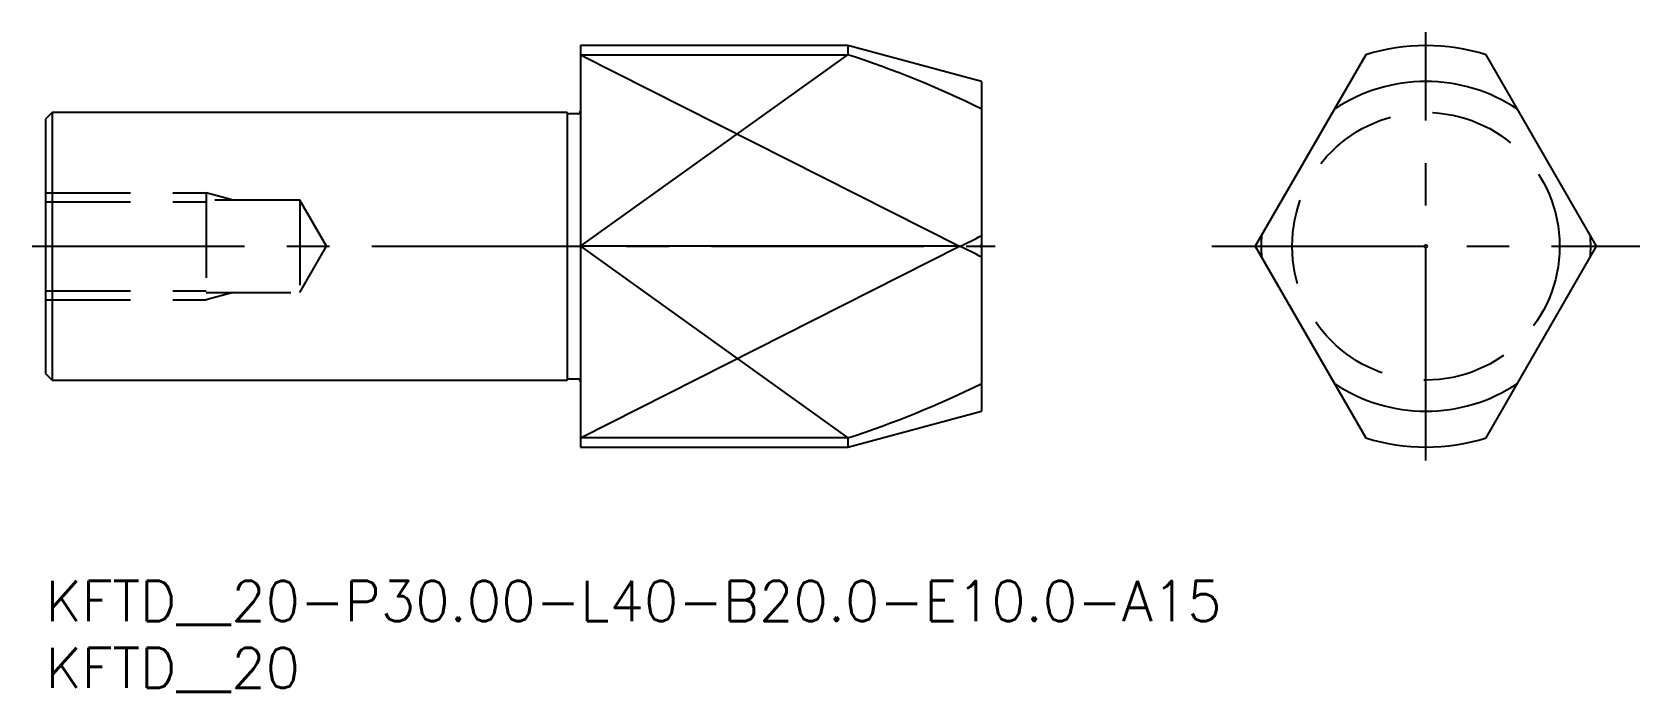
# Model space of a CAD drawing. Extents: x -1 to 119, y -8 to 41.
import ezdxf

# ---------------------------------------------------------------- set-up
doc = ezdxf.new("R2010")
doc.units = 0
doc.header["$LTSCALE"] = 0.5
doc.linetypes.add('CENTER', pattern=[50.8, 31.75, -6.35, 6.35, -6.35])
doc.linetypes.add('DASHED', pattern=[19.05, 12.7, -6.35])
for name, color, linetype in [('MSM_CENTER', 1, 'CENTER'), ('MSM_CONTINUOUS', 7, 'CONTINUOUS'), ('MSM_DASHED', 4, 'DASHED'), ('MSM_NARROW', 5, 'CONTINUOUS'), ('MSM_PART_NUMBER', 7, 'CONTINUOUS')]:
    doc.layers.add(name, color=color, linetype=linetype)
doc.styles.get("Standard").update_dxf_attribs({"font": 'txt.shx', "height": 1, "bigfont": 'bigfont.shx'})

# ---------------------------------------------------------------- blocks, each defined once
blk = doc.blocks.new('*U22')
at = {"layer": 'MSM_PART_NUMBER'}
blk.add_text('KFTD__20-P30.00-L40-B20.0-E10.0-A15', height=3, dxfattribs=at).set_placement((0, -3))
blk = doc.blocks.new('*U23')
at = {"layer": 'MSM_PART_NUMBER'}
blk.add_text('KFTD__20', height=3, dxfattribs=at).set_placement((0, -8))

msp = doc.modelspace()

# ---------------------------------------------------------------- linework, layer by layer
at = {"layer": 'MSM_CENTER'}
for p, q in [((103.22, 9), (103.22, 41)), ((-1, 25), (71, 25)), ((87.22, 25), (119.22, 25))]:
    msp.add_line(p, q, dxfattribs=at)
at = {"layer": 'MSM_CONTINUOUS'}
for p, q in [((40, 40), (40, 10)), ((60, 40), (40, 40)), ((60, 40), (60, 39.31)), ((70, 37.32), (60, 40)), ((40, 39.31), (60, 39.31)), ((98.72, 39.31), (90.45, 25)), ((115.98, 25), (107.72, 39.31)), ((70, 37.32), (70, 12.68)), ((0.5, 35), (0, 34.5)), ((0.5, 35), (0.5, 15)), ((39, 35), (0.5, 35)), ((39, 35), (39, 15)), ((39.8, 34.9), (39.17, 34.9)), ((0, 34.5), (0, 15.5)), ((68.35, 25), (40, 25)), ((90.45, 25), (98.72, 10.69)), ((107.72, 10.69), (115.98, 25)), ((0, 15.5), (0.5, 15)), ((0.5, 15), (39, 15)), ((39.17, 15.1), (39.8, 15.1)), ((60, 10), (70, 12.68)), ((60, 10.69), (40, 10.69)), ((40, 10), (60, 10)), ((60, 10.69), (60, 10))]:
    msp.add_line(p, q, dxfattribs=at)
msp.add_circle((103.22, 25), 0.1, dxfattribs=at)
for centre, radius, start, end in [((103.22, 25), 15, 72.5424, 107.4576), ((36.8, -32.06), 75.05, 63.7433, 71.9922), ((103.22, 25), 12.32, 56.2318, 123.7682), ((39.17, 35.1), 0.2, 210, 270), ((39.8, 35.1), 0.2, 270, 0), ((52.55, 59.19), 37.67, 294.8091, 297.5984), ((103.22, 25), 12.32, 176.2318, 183.7682), ((103.22, 25), 12.32, 356.2318, 3.7682), ((52.55, -9.19), 37.67, 62.4016, 65.1909), ((39.17, 14.9), 0.2, 90, 150), ((39.8, 14.9), 0.2, 0, 90), ((36.8, 82.06), 75.05, 288.0078, 296.2567), ((103.22, 25), 12.32, 236.2318, 303.7682), ((103.22, 25), 15, 252.5424, 287.4576)]:
    msp.add_arc(centre, radius, start, end, dxfattribs=at)
at = {"layer": 'MSM_DASHED'}
for p, q in [((0, 29), (12, 29)), ((14.03, 28.45), (12, 29)), ((12, 29), (12, 21)), ((0, 28.32), (12, 28.32)), ((19.01, 28.45), (12, 28.45)), ((21, 25), (19.01, 28.45)), ((19.01, 28.45), (19.01, 21.55)), ((19.01, 21.55), (21, 25)), ((70, 25.1), (69.83, 25)), ((69.83, 25), (70, 24.9)), ((0, 21.68), (12, 21.68)), ((0, 21), (12, 21)), ((12, 21.55), (19.01, 21.55)), ((14.03, 21.55), (12, 21))]:
    msp.add_line(p, q, dxfattribs=at)
msp.add_circle((103.22, 25), 10, dxfattribs=at)
at = {"layer": 'MSM_NARROW'}
for p, q in [((40, 25), (60, 39.31)), ((40, 39.31), (68.35, 25)), ((40, 25), (60, 10.69)), ((40, 10.69), (68.35, 25))]:
    msp.add_line(p, q, dxfattribs=at)

# ---------------------------------------------------------------- block references
at = {"layer": 'MSM_CONTINUOUS'}
for name in ['*U22', '*U23']:
    msp.add_blockref(name, (0, 0), dxfattribs=at)

doc.saveas('drawing.dxf')
